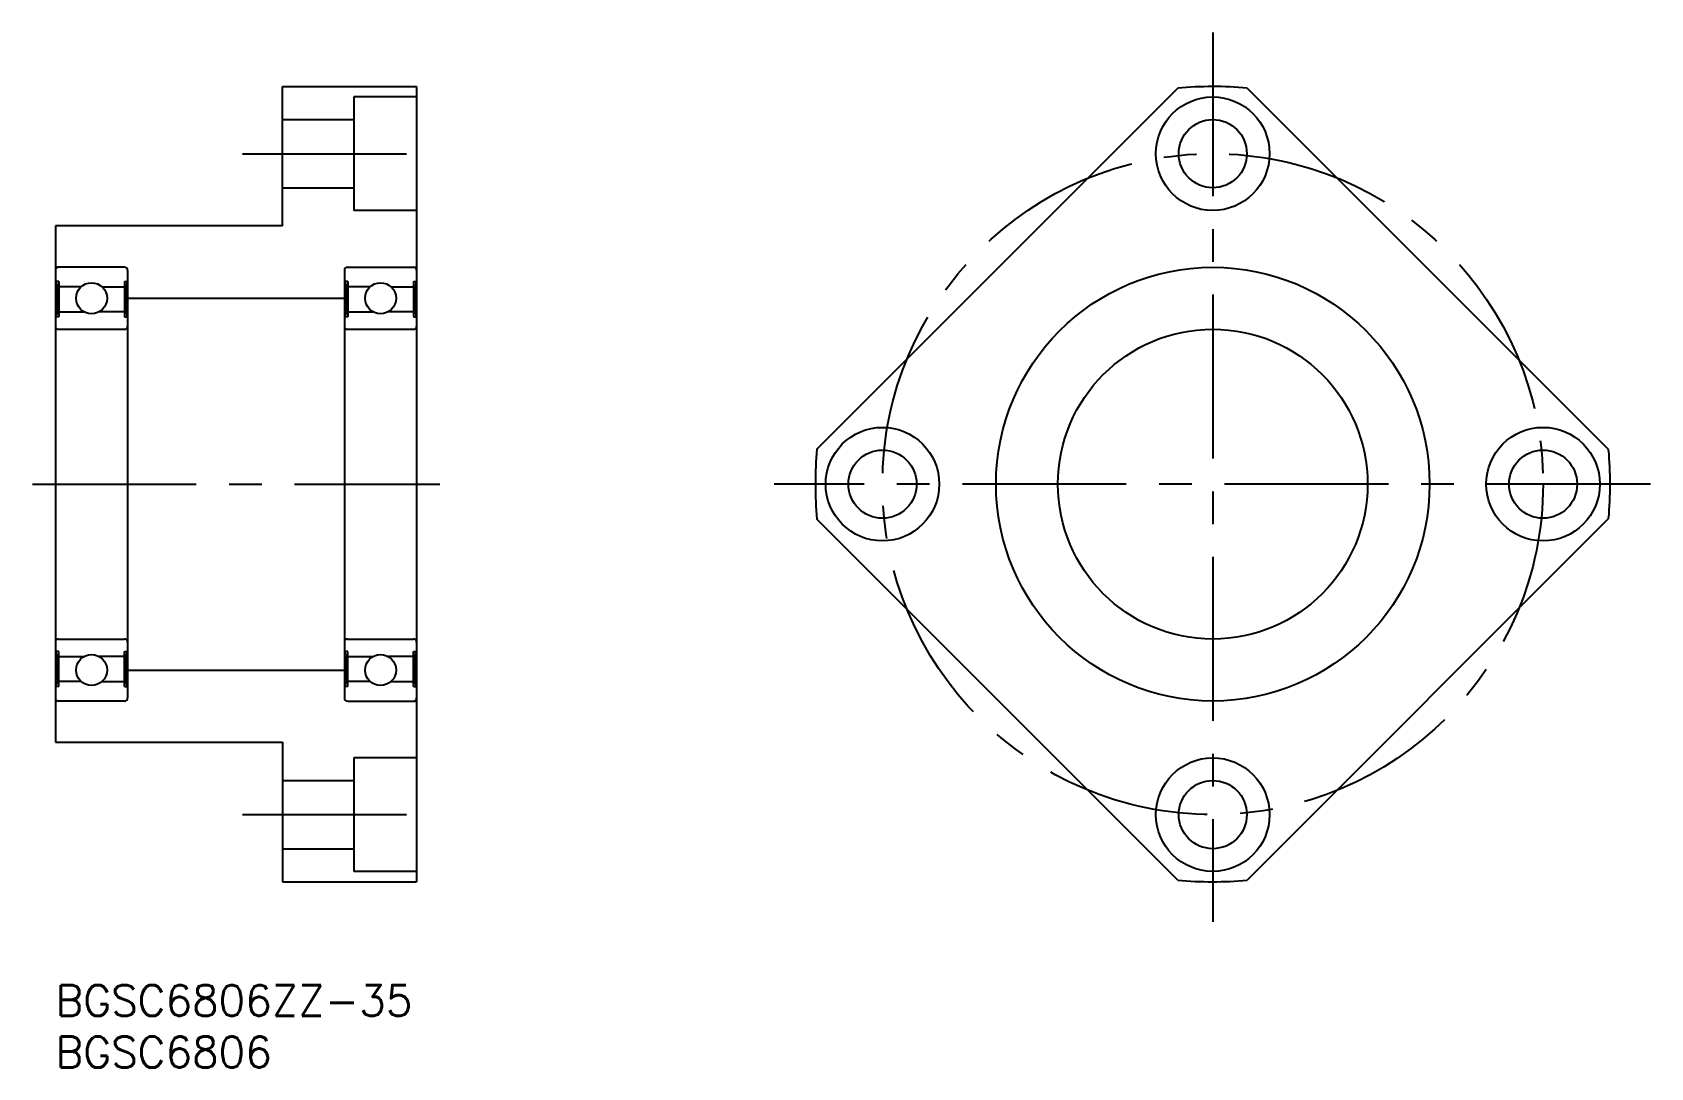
# Model space of a CAD drawing. Extents: x -2 to 155, y -8 to 92.
import ezdxf

# ---------------------------------------------------------------- set-up
doc = ezdxf.new("R2010")
doc.units = 0
doc.header["$LTSCALE"] = 0.5
doc.linetypes.add('CENTER', pattern=[50.8, 31.75, -6.35, 6.35, -6.35])
for name, color, linetype in [('MSM_CENTER', 1, 'CENTER'), ('MSM_CONTINUOUS', 7, 'CONTINUOUS'), ('MSM_NARROW', 5, 'CONTINUOUS'), ('MSM_PART_NUMBER', 7, 'CONTINUOUS')]:
    doc.layers.add(name, color=color, linetype=linetype)
doc.styles.get("Standard").update_dxf_attribs({"font": 'txt.shx', "height": 3, "bigfont": 'bigfont.shx'})

# ---------------------------------------------------------------- blocks, each defined once
blk = doc.blocks.new('*U1')
at = {"layer": 'MSM_PART_NUMBER'}
blk.add_text('BGSC6806ZZ-35', height=3, dxfattribs=at).set_placement((0, -3))
blk = doc.blocks.new('*U2')
at = {"layer": 'MSM_PART_NUMBER'}
blk.add_text('BGSC6806', height=3, dxfattribs=at).set_placement((0, -8))

msp = doc.modelspace()

# ---------------------------------------------------------------- linework, layer by layer
at = {"layer": 'MSM_CENTER'}
for p, q in [((112.13, 92.25), (112.13, 6.11)), ((18.14, 80.5), (37.03, 80.5)), ((-2.23, 48.5), (37.23, 48.5)), ((154.55, 48.5), (69.65, 48.5)), ((18.14, 16.5), (37.03, 16.5))]:
    msp.add_line(p, q, dxfattribs=at)
msp.add_circle((112.13, 48.5), 32, dxfattribs=at)
at = {"layer": 'MSM_CONTINUOUS'}
for p, q in [((22, 73.5), (22, 87)), ((22, 87), (35, 87)), ((35, 87), (35, 10)), ((73.78, 51.9), (108.73, 86.85)), ((115.46, 86.86), (150.48, 51.84)), ((28.9, 86), (28.9, 75)), ((35, 86), (28.9, 86)), ((22, 83.8), (28.9, 83.8)), ((22, 77.2), (28.9, 77.2)), ((35, 75), (28.9, 75)), ((0, 73.5), (0, 23.5)), ((22, 73.5), (0, 73.5)), ((6.7, 69.5), (0, 69.5)), ((7, 69.2), (7, 27.8)), ((28, 69.2), (28, 27.8)), ((28.3, 69.5), (35, 69.5)), ((0.32, 68.11), (0, 68.11)), ((0.08, 68.11), (0.08, 64.7)), ((0.32, 68.11), (0.32, 64.7)), ((2.48, 67.6), (0.32, 67.6)), ((4.52, 67.6), (6.68, 67.6)), ((6.68, 68.11), (7, 68.11)), ((6.68, 68.11), (6.68, 64.7)), ((6.92, 68.11), (6.92, 64.7)), ((28.32, 68.11), (28, 68.11)), ((28.08, 68.11), (28.08, 64.7)), ((28.32, 68.11), (28.32, 64.7)), ((30.48, 67.6), (28.32, 67.6)), ((32.52, 67.6), (34.68, 67.6)), ((34.68, 68.11), (35, 68.11)), ((34.68, 68.11), (34.68, 64.7)), ((34.92, 68.11), (34.92, 64.7)), ((7, 66.5), (28, 66.5)), ((0.32, 64.7), (0, 64.7)), ((0.32, 65.2), (2.75, 65.2)), ((6.68, 65.2), (4.25, 65.2)), ((6.68, 64.7), (7, 64.7)), ((28.32, 64.7), (28, 64.7)), ((28.32, 65.2), (30.75, 65.2)), ((34.68, 65.2), (32.25, 65.2)), ((34.68, 64.7), (35, 64.7)), ((0.3, 63.5), (6.7, 63.5)), ((28.3, 63.5), (34.7, 63.5)), ((108.73, 10.15), (73.78, 45.1)), ((150.48, 45.16), (115.46, 10.14)), ((0.3, 33.5), (6.7, 33.5)), ((28.3, 33.5), (34.7, 33.5)), ((0.32, 32.3), (0, 32.3)), ((0.08, 28.89), (0.08, 32.3)), ((0.32, 28.89), (0.32, 32.3)), ((0.32, 31.8), (2.75, 31.8)), ((6.68, 31.8), (4.25, 31.8)), ((6.68, 32.3), (7, 32.3)), ((6.68, 28.89), (6.68, 32.3)), ((6.92, 28.89), (6.92, 32.3)), ((28.32, 32.3), (28, 32.3)), ((28.08, 28.89), (28.08, 32.3)), ((28.32, 28.89), (28.32, 32.3)), ((28.32, 31.8), (30.75, 31.8)), ((34.68, 31.8), (32.25, 31.8)), ((34.68, 32.3), (35, 32.3)), ((34.68, 28.89), (34.68, 32.3)), ((34.92, 28.89), (34.92, 32.3)), ((7, 30.5), (28, 30.5)), ((0.32, 28.89), (0, 28.89)), ((2.48, 29.4), (0.32, 29.4)), ((4.52, 29.4), (6.68, 29.4)), ((6.68, 28.89), (7, 28.89)), ((28.32, 28.89), (28, 28.89)), ((30.48, 29.4), (28.32, 29.4)), ((32.52, 29.4), (34.68, 29.4)), ((34.68, 28.89), (35, 28.89)), ((6.7, 27.5), (0, 27.5)), ((28.3, 27.5), (35, 27.5)), ((0, 23.5), (22, 23.5)), ((22, 23.5), (22, 10)), ((28.9, 22), (28.9, 11)), ((35, 22), (28.9, 22)), ((22, 19.8), (28.9, 19.8)), ((22, 13.2), (28.9, 13.2)), ((35, 11), (28.9, 11)), ((22, 10), (35, 10))]:
    msp.add_line(p, q, dxfattribs=at)
for centre, radius in [((112.13, 80.5), 5.5), ((112.13, 80.5), 3.3), ((112.13, 48.5), 21), ((3.5, 66.5), 1.5), ((31.5, 66.5), 1.5), ((112.13, 48.5), 15), ((80.13, 48.5), 5.5), ((144.13, 48.5), 5.5), ((80.13, 48.5), 3.3), ((144.13, 48.5), 3.3), ((3.5, 30.5), 1.5), ((31.5, 30.5), 1.5), ((112.13, 16.5), 5.5), ((112.13, 16.5), 3.3)]:
    msp.add_circle(centre, radius, dxfattribs=at)
for centre, radius, start, end in [((112.13, 48.5), 38.5, 85.0293, 95.0631), ((0.3, 69.2), 0.3, 90, 180), ((6.7, 69.2), 0.3, 0, 90), ((28.3, 69.2), 0.3, 90, 180), ((34.7, 69.2), 0.3, 0, 90), ((0.3, 63.8), 0.3, 180, 270), ((6.7, 63.8), 0.3, 270, 0), ((28.3, 63.8), 0.3, 180, 270), ((34.7, 63.8), 0.3, 270, 0), ((112.13, 48.5), 38.5, 174.9369, 185.0631), ((112.13, 48.5), 38.5, 355.0293, 4.9707), ((0.3, 33.2), 0.3, 90, 180), ((6.7, 33.2), 0.3, 0, 90), ((28.3, 33.2), 0.3, 90, 180), ((34.7, 33.2), 0.3, 0, 90), ((0.3, 27.8), 0.3, 180, 270), ((6.7, 27.8), 0.3, 270, 0), ((28.3, 27.8), 0.3, 180, 270), ((34.7, 27.8), 0.3, 270, 0), ((112.13, 48.5), 38.5, 264.9369, 274.9707)]:
    msp.add_arc(centre, radius, start, end, dxfattribs=at)
at = {"layer": 'MSM_NARROW'}
for p, q in [((0.08, 68.11), (0.32, 64.7)), ((0.32, 68.11), (0.08, 64.7)), ((6.68, 68.11), (6.92, 64.7)), ((6.92, 68.11), (6.68, 64.7)), ((28.08, 68.11), (28.32, 64.7)), ((28.32, 68.11), (28.08, 64.7)), ((34.92, 68.11), (34.68, 64.7)), ((34.68, 68.11), (34.92, 64.7)), ((0.08, 28.89), (0.32, 32.3)), ((0.32, 28.89), (0.08, 32.3)), ((6.92, 28.89), (6.68, 32.3)), ((6.68, 28.89), (6.92, 32.3)), ((28.08, 28.89), (28.32, 32.3)), ((28.32, 28.89), (28.08, 32.3)), ((34.92, 28.89), (34.68, 32.3)), ((34.68, 28.89), (34.92, 32.3))]:
    msp.add_line(p, q, dxfattribs=at)

# ---------------------------------------------------------------- block references
at = {"layer": 'MSM_CONTINUOUS'}
for name in ['*U1', '*U2']:
    msp.add_blockref(name, (0, 0), dxfattribs=at)

doc.saveas('drawing.dxf')
